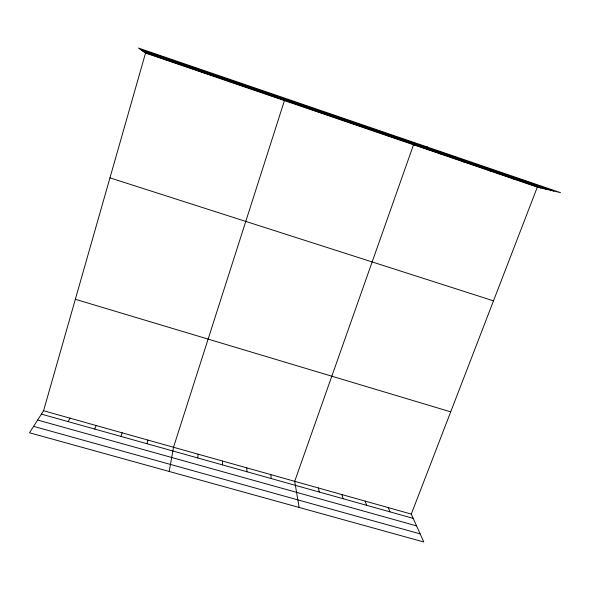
<?xml version="1.0" encoding="UTF-8"?>
<svg xmlns="http://www.w3.org/2000/svg" width="590" height="590" viewBox="0 0 590 590"><rect width="100%" height="100%" fill="white"/><g stroke="black" fill="none" stroke-linecap="round" stroke-linejoin="round"><path stroke-width="0.89" d="M222.445 464.883L222.555 461.041M197.746 457.958L198.129 454.175M169.212 471.469L173.512 447.257L284.439 100.58L288.554 99.459M146.999 443.732L147.95 440.074M537.328 187.133L411.296 514.082L423.768 541.974L29.5 432.772L43.572 410.743L145.538 53.048L138.436 48.026L560.5 192.642L537.328 187.133L145.538 53.048M120.928 436.423L122.174 432.831M94.643 429.048L96.185 425.53M68.138 421.621L69.989 418.17M310.694 109.57L311.638 109.504M336.728 118.479L337.981 118.524M362.548 127.315L364.104 127.47M388.146 136.076L390.005 136.334M427.595 147.102L413.524 144.764L294.698 481.315L299.123 507.452M438.702 153.378L441.143 153.835M463.666 161.918L466.388 162.479M488.424 170.392L491.426 171.048M512.976 178.8L516.257 179.552M33.593 426.371L420.154 533.891M41.411 414.128L413.214 518.374M37.635 420.036L416.57 525.874M43.572 410.743L411.296 514.082M75.343 299.285L450.701 411.85M109.954 177.863L493.491 300.841M140.509 49.494L553.752 191.042M142.551 50.939L547.092 189.456M144.454 52.281L540.883 187.974M173.084 62.083L173.814 62.724M201.463 71.796L201.839 72.312M388.331 507.629L390.012 511.869M365.188 501.124L366.626 505.313M341.876 494.568L343.063 498.705M318.379 487.967L319.315 492.045M270.84 474.611L271.26 478.571M229.576 81.42L229.613 81.818M246.79 467.848L246.945 471.757"/></g></svg>
